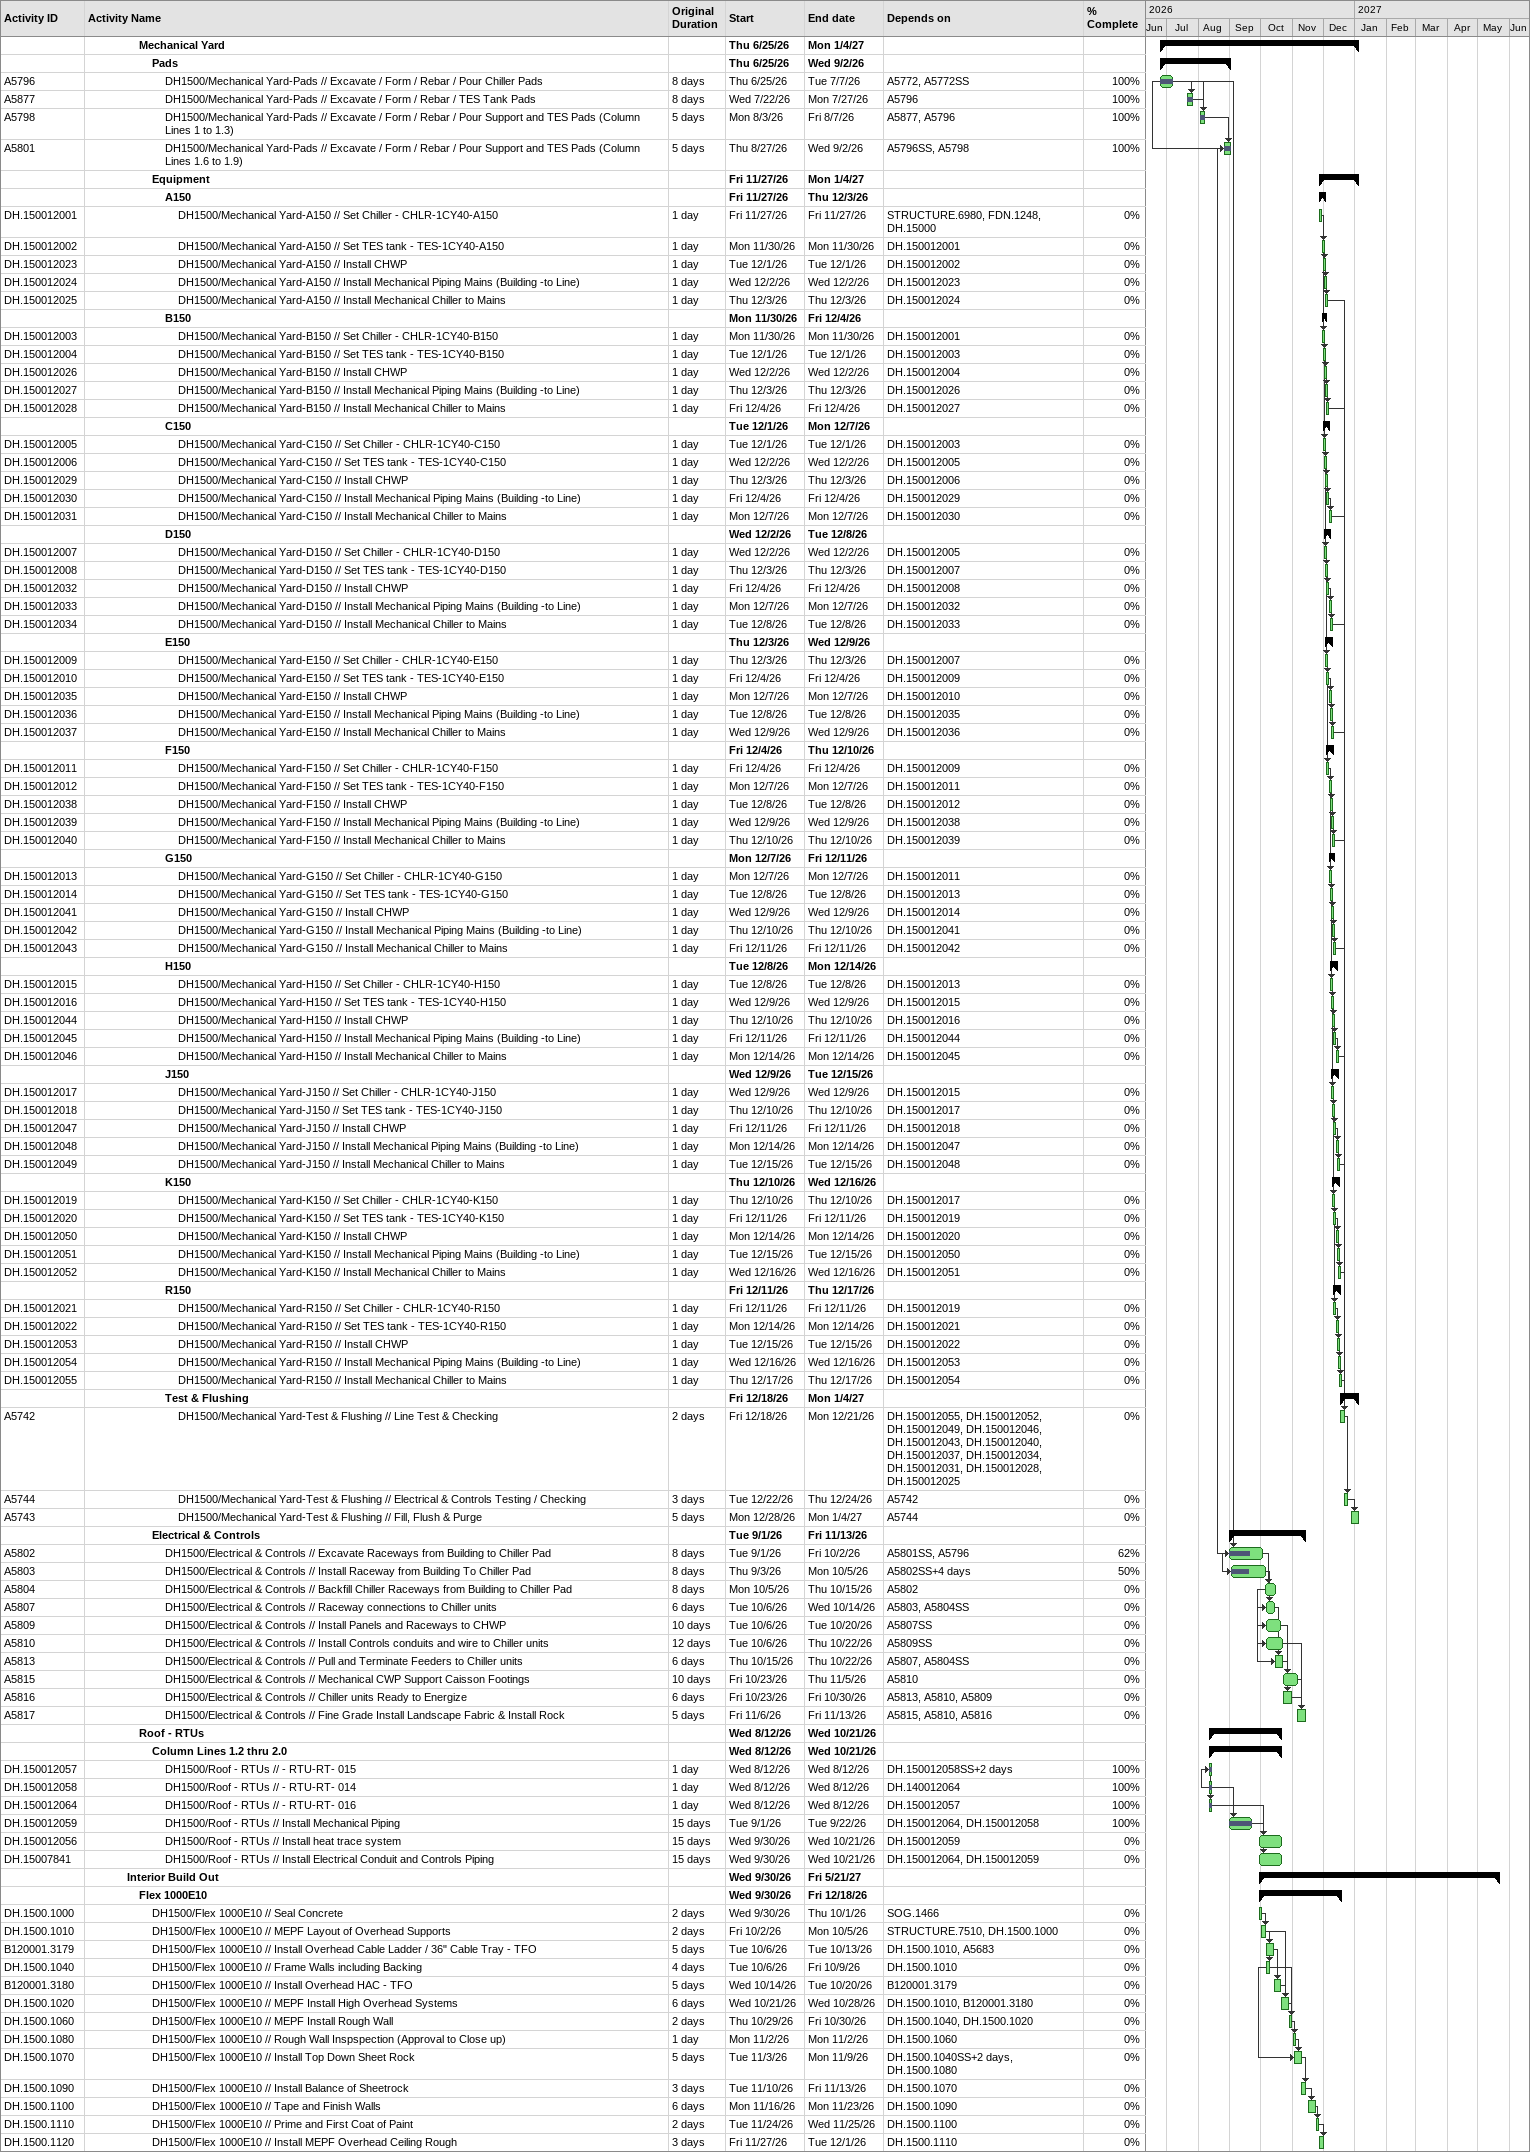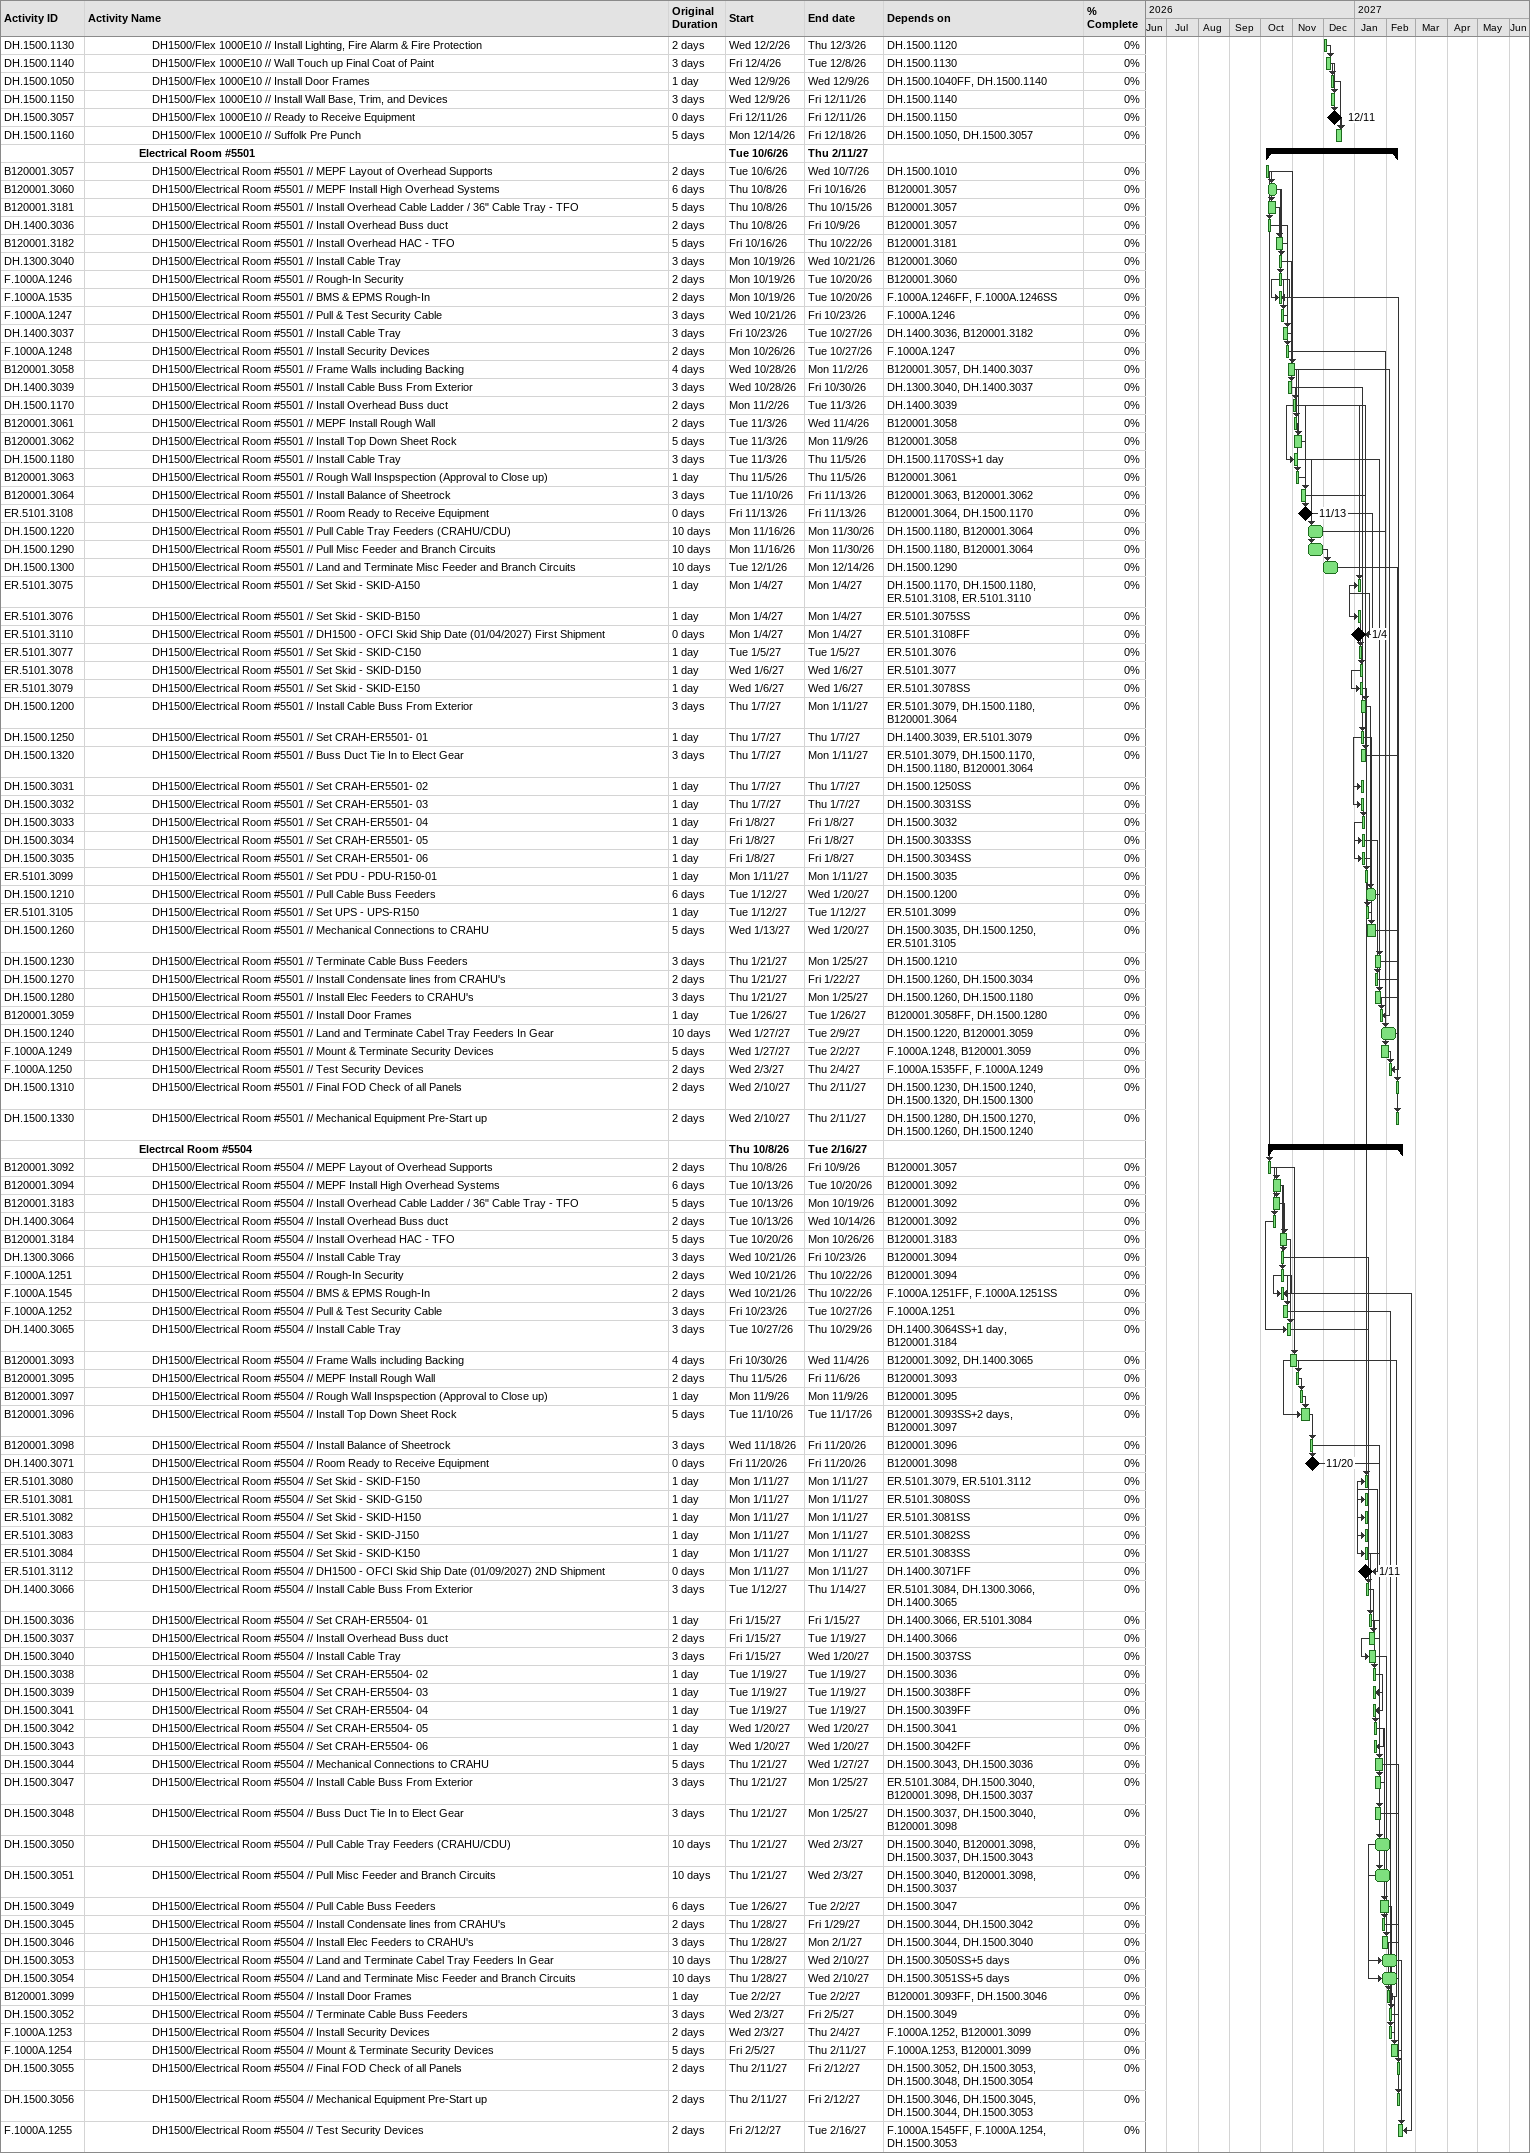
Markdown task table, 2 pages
| ID | Level | Task | Original duration | Start | Finish | Predecessors | % complete |
|---|---|---|---|---|---|---|---|
|  | 5 | **Mechanical Yard** |  | 2026-06-25 | 2027-01-04 |  |  |
|  | 6 | **Pads** |  | 2026-06-25 | 2026-09-02 |  |  |
| A5796 | 7 | DH1500/Mechanical Yard-Pads // Excavate / Form / Rebar / Pour Chiller Pads | 8d | 2026-06-25 | 2026-07-07 | A5772, A5772SS | 100 |
| A5877 | 7 | DH1500/Mechanical Yard-Pads // Excavate / Form / Rebar / TES Tank Pads | 8d | 2026-07-22 | 2026-07-27 | A5796 | 100 |
| A5798 | 7 | DH1500/Mechanical Yard-Pads // Excavate / Form / Rebar / Pour Support and TES Pads (Column Lines 1 to 1.3) | 5d | 2026-08-03 | 2026-08-07 | A5877, A5796 | 100 |
| A5801 | 7 | DH1500/Mechanical Yard-Pads // Excavate / Form / Rebar / Pour Support and TES Pads (Column Lines 1.6 to 1.9) | 5d | 2026-08-27 | 2026-09-02 | A5796SS, A5798 | 100 |
|  | 6 | **Equipment** |  | 2026-11-27 | 2027-01-04 |  |  |
|  | 7 | **A150** |  | 2026-11-27 | 2026-12-03 |  |  |
| DH.150012001 | 8 | DH1500/Mechanical Yard-A150 // Set Chiller - CHLR-1CY40-A150 | 1d | 2026-11-27 | 2026-11-27 | STRUCTURE.6980, FDN.1248, DH.15000 | 0 |
| DH.150012002 | 8 | DH1500/Mechanical Yard-A150 // Set TES tank - TES-1CY40-A150 | 1d | 2026-11-30 | 2026-11-30 | DH.150012001 | 0 |
| DH.150012023 | 8 | DH1500/Mechanical Yard-A150 // Install CHWP | 1d | 2026-12-01 | 2026-12-01 | DH.150012002 | 0 |
| DH.150012024 | 8 | DH1500/Mechanical Yard-A150 // Install Mechanical Piping Mains (Building -to Line) | 1d | 2026-12-02 | 2026-12-02 | DH.150012023 | 0 |
| DH.150012025 | 8 | DH1500/Mechanical Yard-A150 // Install Mechanical Chiller to Mains | 1d | 2026-12-03 | 2026-12-03 | DH.150012024 | 0 |
|  | 7 | **B150** |  | 2026-11-30 | 2026-12-04 |  |  |
| DH.150012003 | 8 | DH1500/Mechanical Yard-B150 // Set Chiller - CHLR-1CY40-B150 | 1d | 2026-11-30 | 2026-11-30 | DH.150012001 | 0 |
| DH.150012004 | 8 | DH1500/Mechanical Yard-B150 // Set TES tank - TES-1CY40-B150 | 1d | 2026-12-01 | 2026-12-01 | DH.150012003 | 0 |
| DH.150012026 | 8 | DH1500/Mechanical Yard-B150 // Install CHWP | 1d | 2026-12-02 | 2026-12-02 | DH.150012004 | 0 |
| DH.150012027 | 8 | DH1500/Mechanical Yard-B150 // Install Mechanical Piping Mains (Building -to Line) | 1d | 2026-12-03 | 2026-12-03 | DH.150012026 | 0 |
| DH.150012028 | 8 | DH1500/Mechanical Yard-B150 // Install Mechanical Chiller to Mains | 1d | 2026-12-04 | 2026-12-04 | DH.150012027 | 0 |
|  | 7 | **C150** |  | 2026-12-01 | 2026-12-07 |  |  |
| DH.150012005 | 8 | DH1500/Mechanical Yard-C150 // Set Chiller - CHLR-1CY40-C150 | 1d | 2026-12-01 | 2026-12-01 | DH.150012003 | 0 |
| DH.150012006 | 8 | DH1500/Mechanical Yard-C150 // Set TES tank - TES-1CY40-C150 | 1d | 2026-12-02 | 2026-12-02 | DH.150012005 | 0 |
| DH.150012029 | 8 | DH1500/Mechanical Yard-C150 // Install CHWP | 1d | 2026-12-03 | 2026-12-03 | DH.150012006 | 0 |
| DH.150012030 | 8 | DH1500/Mechanical Yard-C150 // Install Mechanical Piping Mains (Building -to Line) | 1d | 2026-12-04 | 2026-12-04 | DH.150012029 | 0 |
| DH.150012031 | 8 | DH1500/Mechanical Yard-C150 // Install Mechanical Chiller to Mains | 1d | 2026-12-07 | 2026-12-07 | DH.150012030 | 0 |
|  | 7 | **D150** |  | 2026-12-02 | 2026-12-08 |  |  |
| DH.150012007 | 8 | DH1500/Mechanical Yard-D150 // Set Chiller - CHLR-1CY40-D150 | 1d | 2026-12-02 | 2026-12-02 | DH.150012005 | 0 |
| DH.150012008 | 8 | DH1500/Mechanical Yard-D150 // Set TES tank - TES-1CY40-D150 | 1d | 2026-12-03 | 2026-12-03 | DH.150012007 | 0 |
| DH.150012032 | 8 | DH1500/Mechanical Yard-D150 // Install CHWP | 1d | 2026-12-04 | 2026-12-04 | DH.150012008 | 0 |
| DH.150012033 | 8 | DH1500/Mechanical Yard-D150 // Install Mechanical Piping Mains (Building -to Line) | 1d | 2026-12-07 | 2026-12-07 | DH.150012032 | 0 |
| DH.150012034 | 8 | DH1500/Mechanical Yard-D150 // Install Mechanical Chiller to Mains | 1d | 2026-12-08 | 2026-12-08 | DH.150012033 | 0 |
|  | 7 | **E150** |  | 2026-12-03 | 2026-12-09 |  |  |
| DH.150012009 | 8 | DH1500/Mechanical Yard-E150 // Set Chiller - CHLR-1CY40-E150 | 1d | 2026-12-03 | 2026-12-03 | DH.150012007 | 0 |
| DH.150012010 | 8 | DH1500/Mechanical Yard-E150 // Set TES tank - TES-1CY40-E150 | 1d | 2026-12-04 | 2026-12-04 | DH.150012009 | 0 |
| DH.150012035 | 8 | DH1500/Mechanical Yard-E150 // Install CHWP | 1d | 2026-12-07 | 2026-12-07 | DH.150012010 | 0 |
| DH.150012036 | 8 | DH1500/Mechanical Yard-E150 // Install Mechanical Piping Mains (Building -to Line) | 1d | 2026-12-08 | 2026-12-08 | DH.150012035 | 0 |
| DH.150012037 | 8 | DH1500/Mechanical Yard-E150 // Install Mechanical Chiller to Mains | 1d | 2026-12-09 | 2026-12-09 | DH.150012036 | 0 |
|  | 7 | **F150** |  | 2026-12-04 | 2026-12-10 |  |  |
| DH.150012011 | 8 | DH1500/Mechanical Yard-F150 // Set Chiller - CHLR-1CY40-F150 | 1d | 2026-12-04 | 2026-12-04 | DH.150012009 | 0 |
| DH.150012012 | 8 | DH1500/Mechanical Yard-F150 // Set TES tank - TES-1CY40-F150 | 1d | 2026-12-07 | 2026-12-07 | DH.150012011 | 0 |
| DH.150012038 | 8 | DH1500/Mechanical Yard-F150 // Install CHWP | 1d | 2026-12-08 | 2026-12-08 | DH.150012012 | 0 |
| DH.150012039 | 8 | DH1500/Mechanical Yard-F150 // Install Mechanical Piping Mains (Building -to Line) | 1d | 2026-12-09 | 2026-12-09 | DH.150012038 | 0 |
| DH.150012040 | 8 | DH1500/Mechanical Yard-F150 // Install Mechanical Chiller to Mains | 1d | 2026-12-10 | 2026-12-10 | DH.150012039 | 0 |
|  | 7 | **G150** |  | 2026-12-07 | 2026-12-11 |  |  |
| DH.150012013 | 8 | DH1500/Mechanical Yard-G150 // Set Chiller - CHLR-1CY40-G150 | 1d | 2026-12-07 | 2026-12-07 | DH.150012011 | 0 |
| DH.150012014 | 8 | DH1500/Mechanical Yard-G150 // Set TES tank - TES-1CY40-G150 | 1d | 2026-12-08 | 2026-12-08 | DH.150012013 | 0 |
| DH.150012041 | 8 | DH1500/Mechanical Yard-G150 // Install CHWP | 1d | 2026-12-09 | 2026-12-09 | DH.150012014 | 0 |
| DH.150012042 | 8 | DH1500/Mechanical Yard-G150 // Install Mechanical Piping Mains (Building -to Line) | 1d | 2026-12-10 | 2026-12-10 | DH.150012041 | 0 |
| DH.150012043 | 8 | DH1500/Mechanical Yard-G150 // Install Mechanical Chiller to Mains | 1d | 2026-12-11 | 2026-12-11 | DH.150012042 | 0 |
|  | 7 | **H150** |  | 2026-12-08 | 2026-12-14 |  |  |
| DH.150012015 | 8 | DH1500/Mechanical Yard-H150 // Set Chiller - CHLR-1CY40-H150 | 1d | 2026-12-08 | 2026-12-08 | DH.150012013 | 0 |
| DH.150012016 | 8 | DH1500/Mechanical Yard-H150 // Set TES tank - TES-1CY40-H150 | 1d | 2026-12-09 | 2026-12-09 | DH.150012015 | 0 |
| DH.150012044 | 8 | DH1500/Mechanical Yard-H150 // Install CHWP | 1d | 2026-12-10 | 2026-12-10 | DH.150012016 | 0 |
| DH.150012045 | 8 | DH1500/Mechanical Yard-H150 // Install Mechanical Piping Mains (Building -to Line) | 1d | 2026-12-11 | 2026-12-11 | DH.150012044 | 0 |
| DH.150012046 | 8 | DH1500/Mechanical Yard-H150 // Install Mechanical Chiller to Mains | 1d | 2026-12-14 | 2026-12-14 | DH.150012045 | 0 |
|  | 7 | **J150** |  | 2026-12-09 | 2026-12-15 |  |  |
| DH.150012017 | 8 | DH1500/Mechanical Yard-J150 // Set Chiller - CHLR-1CY40-J150 | 1d | 2026-12-09 | 2026-12-09 | DH.150012015 | 0 |
| DH.150012018 | 8 | DH1500/Mechanical Yard-J150 // Set TES tank - TES-1CY40-J150 | 1d | 2026-12-10 | 2026-12-10 | DH.150012017 | 0 |
| DH.150012047 | 8 | DH1500/Mechanical Yard-J150 // Install CHWP | 1d | 2026-12-11 | 2026-12-11 | DH.150012018 | 0 |
| DH.150012048 | 8 | DH1500/Mechanical Yard-J150 // Install Mechanical Piping Mains (Building -to Line) | 1d | 2026-12-14 | 2026-12-14 | DH.150012047 | 0 |
| DH.150012049 | 8 | DH1500/Mechanical Yard-J150 // Install Mechanical Chiller to Mains | 1d | 2026-12-15 | 2026-12-15 | DH.150012048 | 0 |
|  | 7 | **K150** |  | 2026-12-10 | 2026-12-16 |  |  |
| DH.150012019 | 8 | DH1500/Mechanical Yard-K150 // Set Chiller - CHLR-1CY40-K150 | 1d | 2026-12-10 | 2026-12-10 | DH.150012017 | 0 |
| DH.150012020 | 8 | DH1500/Mechanical Yard-K150 // Set TES tank - TES-1CY40-K150 | 1d | 2026-12-11 | 2026-12-11 | DH.150012019 | 0 |
| DH.150012050 | 8 | DH1500/Mechanical Yard-K150 // Install CHWP | 1d | 2026-12-14 | 2026-12-14 | DH.150012020 | 0 |
| DH.150012051 | 8 | DH1500/Mechanical Yard-K150 // Install Mechanical Piping Mains (Building -to Line) | 1d | 2026-12-15 | 2026-12-15 | DH.150012050 | 0 |
| DH.150012052 | 8 | DH1500/Mechanical Yard-K150 // Install Mechanical Chiller to Mains | 1d | 2026-12-16 | 2026-12-16 | DH.150012051 | 0 |
|  | 7 | **R150** |  | 2026-12-11 | 2026-12-17 |  |  |
| DH.150012021 | 8 | DH1500/Mechanical Yard-R150 // Set Chiller - CHLR-1CY40-R150 | 1d | 2026-12-11 | 2026-12-11 | DH.150012019 | 0 |
| DH.150012022 | 8 | DH1500/Mechanical Yard-R150 // Set TES tank - TES-1CY40-R150 | 1d | 2026-12-14 | 2026-12-14 | DH.150012021 | 0 |
| DH.150012053 | 8 | DH1500/Mechanical Yard-R150 // Install CHWP | 1d | 2026-12-15 | 2026-12-15 | DH.150012022 | 0 |
| DH.150012054 | 8 | DH1500/Mechanical Yard-R150 // Install Mechanical Piping Mains (Building -to Line) | 1d | 2026-12-16 | 2026-12-16 | DH.150012053 | 0 |
| DH.150012055 | 8 | DH1500/Mechanical Yard-R150 // Install Mechanical Chiller to Mains | 1d | 2026-12-17 | 2026-12-17 | DH.150012054 | 0 |
|  | 7 | **Test & Flushing** |  | 2026-12-18 | 2027-01-04 |  |  |
| A5742 | 8 | DH1500/Mechanical Yard-Test & Flushing // Line Test & Checking | 2d | 2026-12-18 | 2026-12-21 | DH.150012055, DH.150012052, DH.150012049, DH.150012046, DH.150012043, DH.150012040, DH.150012037, DH.150012034, DH.150012031, DH.150012028, DH.150012025 | 0 |
| A5744 | 8 | DH1500/Mechanical Yard-Test & Flushing // Electrical & Controls Testing / Checking | 3d | 2026-12-22 | 2026-12-24 | A5742 | 0 |
| A5743 | 8 | DH1500/Mechanical Yard-Test & Flushing // Fill, Flush & Purge | 5d | 2026-12-28 | 2027-01-04 | A5744 | 0 |
|  | 6 | **Electrical & Controls** |  | 2026-09-01 | 2026-11-13 |  |  |
| A5802 | 7 | DH1500/Electrical & Controls // Excavate Raceways from Building to Chiller Pad | 8d | 2026-09-01 | 2026-10-02 | A5801SS, A5796 | 62 |
| A5803 | 7 | DH1500/Electrical & Controls // Install Raceway from Building To Chiller Pad | 8d | 2026-09-03 | 2026-10-05 | A5802SS+4d | 50 |
| A5804 | 7 | DH1500/Electrical & Controls // Backfill Chiller Raceways from Building to Chiller Pad | 8d | 2026-10-05 | 2026-10-15 | A5802 | 0 |
| A5807 | 7 | DH1500/Electrical & Controls // Raceway connections to Chiller units | 6d | 2026-10-06 | 2026-10-14 | A5803, A5804SS | 0 |
| A5809 | 7 | DH1500/Electrical & Controls // Install Panels and Raceways to CHWP | 10d | 2026-10-06 | 2026-10-20 | A5807SS | 0 |
| A5810 | 7 | DH1500/Electrical & Controls // Install Controls conduits and wire to Chiller units | 12d | 2026-10-06 | 2026-10-22 | A5809SS | 0 |
| A5813 | 7 | DH1500/Electrical & Controls // Pull and Terminate Feeders to Chiller units | 6d | 2026-10-15 | 2026-10-22 | A5807, A5804SS | 0 |
| A5815 | 7 | DH1500/Electrical & Controls // Mechanical CWP Support Caisson Footings | 10d | 2026-10-23 | 2026-11-05 | A5810 | 0 |
| A5816 | 7 | DH1500/Electrical & Controls // Chiller units Ready to Energize | 6d | 2026-10-23 | 2026-10-30 | A5813, A5810, A5809 | 0 |
| A5817 | 7 | DH1500/Electrical & Controls // Fine Grade Install Landscape Fabric & Install Rock | 5d | 2026-11-06 | 2026-11-13 | A5815, A5810, A5816 | 0 |
|  | 5 | **Roof - RTUs** |  | 2026-08-12 | 2026-10-21 |  |  |
|  | 6 | **Column Lines 1.2 thru 2.0** |  | 2026-08-12 | 2026-10-21 |  |  |
| DH.150012057 | 7 | DH1500/Roof - RTUs // - RTU-RT- 015 | 1d | 2026-08-12 | 2026-08-12 | DH.150012058SS+2d | 100 |
| DH.150012058 | 7 | DH1500/Roof - RTUs // - RTU-RT- 014 | 1d | 2026-08-12 | 2026-08-12 | DH.140012064 | 100 |
| DH.150012064 | 7 | DH1500/Roof - RTUs // - RTU-RT- 016 | 1d | 2026-08-12 | 2026-08-12 | DH.150012057 | 100 |
| DH.150012059 | 7 | DH1500/Roof - RTUs // Install Mechanical Piping | 15d | 2026-09-01 | 2026-09-22 | DH.150012064, DH.150012058 | 100 |
| DH.150012056 | 7 | DH1500/Roof - RTUs // Install heat trace system | 15d | 2026-09-30 | 2026-10-21 | DH.150012059 | 0 |
| DH.15007841 | 7 | DH1500/Roof - RTUs // Install Electrical Conduit and Controls Piping | 15d | 2026-09-30 | 2026-10-21 | DH.150012064, DH.150012059 | 0 |
|  | 4 | **Interior Build Out** |  | 2026-09-30 | 2027-05-21 |  |  |
|  | 5 | **Flex 1000E10** |  | 2026-09-30 | 2026-12-18 |  |  |
| DH.1500.1000 | 6 | DH1500/Flex 1000E10 // Seal Concrete | 2d | 2026-09-30 | 2026-10-01 | SOG.1466 | 0 |
| DH.1500.1010 | 6 | DH1500/Flex 1000E10 // MEPF Layout of Overhead Supports | 2d | 2026-10-02 | 2026-10-05 | STRUCTURE.7510, DH.1500.1000 | 0 |
| B120001.3179 | 6 | DH1500/Flex 1000E10 // Install Overhead Cable Ladder / 36" Cable Tray - TFO | 5d | 2026-10-06 | 2026-10-13 | DH.1500.1010, A5683 | 0 |
| DH.1500.1040 | 6 | DH1500/Flex 1000E10 // Frame Walls including Backing | 4d | 2026-10-06 | 2026-10-09 | DH.1500.1010 | 0 |
| B120001.3180 | 6 | DH1500/Flex 1000E10 // Install Overhead HAC - TFO | 5d | 2026-10-14 | 2026-10-20 | B120001.3179 | 0 |
| DH.1500.1020 | 6 | DH1500/Flex 1000E10 // MEPF Install High Overhead Systems | 6d | 2026-10-21 | 2026-10-28 | DH.1500.1010, B120001.3180 | 0 |
| DH.1500.1060 | 6 | DH1500/Flex 1000E10 // MEPF Install Rough Wall | 2d | 2026-10-29 | 2026-10-30 | DH.1500.1040, DH.1500.1020 | 0 |
| DH.1500.1080 | 6 | DH1500/Flex 1000E10 // Rough Wall Inspspection (Approval to Close up) | 1d | 2026-11-02 | 2026-11-02 | DH.1500.1060 | 0 |
| DH.1500.1070 | 6 | DH1500/Flex 1000E10 // Install Top Down Sheet Rock | 5d | 2026-11-03 | 2026-11-09 | DH.1500.1040SS+2d, DH.1500.1080 | 0 |
| DH.1500.1090 | 6 | DH1500/Flex 1000E10 // Install Balance of Sheetrock | 3d | 2026-11-10 | 2026-11-13 | DH.1500.1070 | 0 |
| DH.1500.1100 | 6 | DH1500/Flex 1000E10 // Tape and Finish Walls | 6d | 2026-11-16 | 2026-11-23 | DH.1500.1090 | 0 |
| DH.1500.1110 | 6 | DH1500/Flex 1000E10 // Prime and First Coat of Paint | 2d | 2026-11-24 | 2026-11-25 | DH.1500.1100 | 0 |
| DH.1500.1120 | 6 | DH1500/Flex 1000E10 // Install MEPF Overhead Ceiling Rough | 3d | 2026-11-27 | 2026-12-01 | DH.1500.1110 | 0 |
| DH.1500.1130 | 6 | DH1500/Flex 1000E10 // Install Lighting, Fire Alarm & Fire Protection | 2d | 2026-12-02 | 2026-12-03 | DH.1500.1120 | 0 |
| DH.1500.1140 | 6 | DH1500/Flex 1000E10 // Wall Touch up Final Coat of Paint | 3d | 2026-12-04 | 2026-12-08 | DH.1500.1130 | 0 |
| DH.1500.1050 | 6 | DH1500/Flex 1000E10 // Install Door Frames | 1d | 2026-12-09 | 2026-12-09 | DH.1500.1040FF, DH.1500.1140 | 0 |
| DH.1500.1150 | 6 | DH1500/Flex 1000E10 // Install Wall Base, Trim, and Devices | 3d | 2026-12-09 | 2026-12-11 | DH.1500.1140 | 0 |
| DH.1500.3057 | 6 | DH1500/Flex 1000E10 // Ready to Receive Equipment | 0d | 2026-12-11 | 2026-12-11 | DH.1500.1150 | 0 |
| DH.1500.1160 | 6 | DH1500/Flex 1000E10 // Suffolk Pre Punch | 5d | 2026-12-14 | 2026-12-18 | DH.1500.1050, DH.1500.3057 | 0 |
|  | 5 | **Electrical Room #5501** |  | 2026-10-06 | 2027-02-11 |  |  |
| B120001.3057 | 6 | DH1500/Electrical Room #5501 // MEPF Layout of Overhead Supports | 2d | 2026-10-06 | 2026-10-07 | DH.1500.1010 | 0 |
| B120001.3060 | 6 | DH1500/Electrical Room #5501 // MEPF Install High Overhead Systems | 6d | 2026-10-08 | 2026-10-16 | B120001.3057 | 0 |
| B120001.3181 | 6 | DH1500/Electrical Room #5501 // Install Overhead Cable Ladder / 36" Cable Tray - TFO | 5d | 2026-10-08 | 2026-10-15 | B120001.3057 | 0 |
| DH.1400.3036 | 6 | DH1500/Electrical Room #5501 // Install Overhead Buss duct | 2d | 2026-10-08 | 2026-10-09 | B120001.3057 | 0 |
| B120001.3182 | 6 | DH1500/Electrical Room #5501 // Install Overhead HAC - TFO | 5d | 2026-10-16 | 2026-10-22 | B120001.3181 | 0 |
| DH.1300.3040 | 6 | DH1500/Electrical Room #5501 // Install Cable Tray | 3d | 2026-10-19 | 2026-10-21 | B120001.3060 | 0 |
| F.1000A.1246 | 6 | DH1500/Electrical Room #5501 // Rough-In Security | 2d | 2026-10-19 | 2026-10-20 | B120001.3060 | 0 |
| F.1000A.1535 | 6 | DH1500/Electrical Room #5501 // BMS & EPMS Rough-In | 2d | 2026-10-19 | 2026-10-20 | F.1000A.1246FF, F.1000A.1246SS | 0 |
| F.1000A.1247 | 6 | DH1500/Electrical Room #5501 // Pull & Test Security Cable | 3d | 2026-10-21 | 2026-10-23 | F.1000A.1246 | 0 |
| DH.1400.3037 | 6 | DH1500/Electrical Room #5501 // Install Cable Tray | 3d | 2026-10-23 | 2026-10-27 | DH.1400.3036, B120001.3182 | 0 |
| F.1000A.1248 | 6 | DH1500/Electrical Room #5501 // Install Security Devices | 2d | 2026-10-26 | 2026-10-27 | F.1000A.1247 | 0 |
| B120001.3058 | 6 | DH1500/Electrical Room #5501 // Frame Walls including Backing | 4d | 2026-10-28 | 2026-11-02 | B120001.3057, DH.1400.3037 | 0 |
| DH.1400.3039 | 6 | DH1500/Electrical Room #5501 // Install Cable Buss From Exterior | 3d | 2026-10-28 | 2026-10-30 | DH.1300.3040, DH.1400.3037 | 0 |
| DH.1500.1170 | 6 | DH1500/Electrical Room #5501 // Install Overhead Buss duct | 2d | 2026-11-02 | 2026-11-03 | DH.1400.3039 | 0 |
| B120001.3061 | 6 | DH1500/Electrical Room #5501 // MEPF Install Rough Wall | 2d | 2026-11-03 | 2026-11-04 | B120001.3058 | 0 |
| B120001.3062 | 6 | DH1500/Electrical Room #5501 // Install Top Down Sheet Rock | 5d | 2026-11-03 | 2026-11-09 | B120001.3058 | 0 |
| DH.1500.1180 | 6 | DH1500/Electrical Room #5501 // Install Cable Tray | 3d | 2026-11-03 | 2026-11-05 | DH.1500.1170SS+1d | 0 |
| B120001.3063 | 6 | DH1500/Electrical Room #5501 // Rough Wall Inspspection (Approval to Close up) | 1d | 2026-11-05 | 2026-11-05 | B120001.3061 | 0 |
| B120001.3064 | 6 | DH1500/Electrical Room #5501 // Install Balance of Sheetrock | 3d | 2026-11-10 | 2026-11-13 | B120001.3063, B120001.3062 | 0 |
| ER.5101.3108 | 6 | DH1500/Electrical Room #5501 // Room Ready to Receive Equipment | 0d | 2026-11-13 | 2026-11-13 | B120001.3064, DH.1500.1170 | 0 |
| DH.1500.1220 | 6 | DH1500/Electrical Room #5501 // Pull Cable Tray Feeders (CRAHU/CDU) | 10d | 2026-11-16 | 2026-11-30 | DH.1500.1180, B120001.3064 | 0 |
| DH.1500.1290 | 6 | DH1500/Electrical Room #5501 // Pull Misc Feeder and Branch Circuits | 10d | 2026-11-16 | 2026-11-30 | DH.1500.1180, B120001.3064 | 0 |
| DH.1500.1300 | 6 | DH1500/Electrical Room #5501 // Land and Terminate Misc Feeder and Branch Circuits | 10d | 2026-12-01 | 2026-12-14 | DH.1500.1290 | 0 |
| ER.5101.3075 | 6 | DH1500/Electrical Room #5501 // Set Skid - SKID-A150 | 1d | 2027-01-04 | 2027-01-04 | DH.1500.1170, DH.1500.1180, ER.5101.3108, ER.5101.3110 | 0 |
| ER.5101.3076 | 6 | DH1500/Electrical Room #5501 // Set Skid - SKID-B150 | 1d | 2027-01-04 | 2027-01-04 | ER.5101.3075SS | 0 |
| ER.5101.3110 | 6 | DH1500/Electrical Room #5501 // DH1500 - OFCI Skid Ship Date (01/04/2027) First Shipment | 0d | 2027-01-04 | 2027-01-04 | ER.5101.3108FF | 0 |
| ER.5101.3077 | 6 | DH1500/Electrical Room #5501 // Set Skid - SKID-C150 | 1d | 2027-01-05 | 2027-01-05 | ER.5101.3076 | 0 |
| ER.5101.3078 | 6 | DH1500/Electrical Room #5501 // Set Skid - SKID-D150 | 1d | 2027-01-06 | 2027-01-06 | ER.5101.3077 | 0 |
| ER.5101.3079 | 6 | DH1500/Electrical Room #5501 // Set Skid - SKID-E150 | 1d | 2027-01-06 | 2027-01-06 | ER.5101.3078SS | 0 |
| DH.1500.1200 | 6 | DH1500/Electrical Room #5501 // Install Cable Buss From Exterior | 3d | 2027-01-07 | 2027-01-11 | ER.5101.3079, DH.1500.1180, B120001.3064 | 0 |
| DH.1500.1250 | 6 | DH1500/Electrical Room #5501 // Set CRAH-ER5501- 01 | 1d | 2027-01-07 | 2027-01-07 | DH.1400.3039, ER.5101.3079 | 0 |
| DH.1500.1320 | 6 | DH1500/Electrical Room #5501 // Buss Duct Tie In to Elect Gear | 3d | 2027-01-07 | 2027-01-11 | ER.5101.3079, DH.1500.1170, DH.1500.1180, B120001.3064 | 0 |
| DH.1500.3031 | 6 | DH1500/Electrical Room #5501 // Set CRAH-ER5501- 02 | 1d | 2027-01-07 | 2027-01-07 | DH.1500.1250SS | 0 |
| DH.1500.3032 | 6 | DH1500/Electrical Room #5501 // Set CRAH-ER5501- 03 | 1d | 2027-01-07 | 2027-01-07 | DH.1500.3031SS | 0 |
| DH.1500.3033 | 6 | DH1500/Electrical Room #5501 // Set CRAH-ER5501- 04 | 1d | 2027-01-08 | 2027-01-08 | DH.1500.3032 | 0 |
| DH.1500.3034 | 6 | DH1500/Electrical Room #5501 // Set CRAH-ER5501- 05 | 1d | 2027-01-08 | 2027-01-08 | DH.1500.3033SS | 0 |
| DH.1500.3035 | 6 | DH1500/Electrical Room #5501 // Set CRAH-ER5501- 06 | 1d | 2027-01-08 | 2027-01-08 | DH.1500.3034SS | 0 |
| ER.5101.3099 | 6 | DH1500/Electrical Room #5501 // Set PDU - PDU-R150-01 | 1d | 2027-01-11 | 2027-01-11 | DH.1500.3035 | 0 |
| DH.1500.1210 | 6 | DH1500/Electrical Room #5501 // Pull Cable Buss Feeders | 6d | 2027-01-12 | 2027-01-20 | DH.1500.1200 | 0 |
| ER.5101.3105 | 6 | DH1500/Electrical Room #5501 // Set UPS - UPS-R150 | 1d | 2027-01-12 | 2027-01-12 | ER.5101.3099 | 0 |
| DH.1500.1260 | 6 | DH1500/Electrical Room #5501 // Mechanical Connections to CRAHU | 5d | 2027-01-13 | 2027-01-20 | DH.1500.3035, DH.1500.1250, ER.5101.3105 | 0 |
| DH.1500.1230 | 6 | DH1500/Electrical Room #5501 // Terminate Cable Buss Feeders | 3d | 2027-01-21 | 2027-01-25 | DH.1500.1210 | 0 |
| DH.1500.1270 | 6 | DH1500/Electrical Room #5501 // Install Condensate lines from CRAHU's | 2d | 2027-01-21 | 2027-01-22 | DH.1500.1260, DH.1500.3034 | 0 |
| DH.1500.1280 | 6 | DH1500/Electrical Room #5501 // Install Elec Feeders to CRAHU's | 3d | 2027-01-21 | 2027-01-25 | DH.1500.1260, DH.1500.1180 | 0 |
| B120001.3059 | 6 | DH1500/Electrical Room #5501 // Install Door Frames | 1d | 2027-01-26 | 2027-01-26 | B120001.3058FF, DH.1500.1280 | 0 |
| DH.1500.1240 | 6 | DH1500/Electrical Room #5501 // Land and Terminate Cabel Tray Feeders In Gear | 10d | 2027-01-27 | 2027-02-09 | DH.1500.1220, B120001.3059 | 0 |
| F.1000A.1249 | 6 | DH1500/Electrical Room #5501 // Mount & Terminate Security Devices | 5d | 2027-01-27 | 2027-02-02 | F.1000A.1248, B120001.3059 | 0 |
| F.1000A.1250 | 6 | DH1500/Electrical Room #5501 // Test Security Devices | 2d | 2027-02-03 | 2027-02-04 | F.1000A.1535FF, F.1000A.1249 | 0 |
| DH.1500.1310 | 6 | DH1500/Electrical Room #5501 // Final FOD Check of all Panels | 2d | 2027-02-10 | 2027-02-11 | DH.1500.1230, DH.1500.1240, DH.1500.1320, DH.1500.1300 | 0 |
| DH.1500.1330 | 6 | DH1500/Electrical Room #5501 // Mechanical Equipment Pre-Start up | 2d | 2027-02-10 | 2027-02-11 | DH.1500.1280, DH.1500.1270, DH.1500.1260, DH.1500.1240 | 0 |
|  | 5 | **Electrcal Room #5504** |  | 2026-10-08 | 2027-02-16 |  |  |
| B120001.3092 | 6 | DH1500/Electrical Room #5504 // MEPF Layout of Overhead Supports | 2d | 2026-10-08 | 2026-10-09 | B120001.3057 | 0 |
| B120001.3094 | 6 | DH1500/Electrical Room #5504 // MEPF Install High Overhead Systems | 6d | 2026-10-13 | 2026-10-20 | B120001.3092 | 0 |
| B120001.3183 | 6 | DH1500/Electrical Room #5504 // Install Overhead Cable Ladder / 36" Cable Tray - TFO | 5d | 2026-10-13 | 2026-10-19 | B120001.3092 | 0 |
| DH.1400.3064 | 6 | DH1500/Electrical Room #5504 // Install Overhead Buss duct | 2d | 2026-10-13 | 2026-10-14 | B120001.3092 | 0 |
| B120001.3184 | 6 | DH1500/Electrical Room #5504 // Install Overhead HAC - TFO | 5d | 2026-10-20 | 2026-10-26 | B120001.3183 | 0 |
| DH.1300.3066 | 6 | DH1500/Electrical Room #5504 // Install Cable Tray | 3d | 2026-10-21 | 2026-10-23 | B120001.3094 | 0 |
| F.1000A.1251 | 6 | DH1500/Electrical Room #5504 // Rough-In Security | 2d | 2026-10-21 | 2026-10-22 | B120001.3094 | 0 |
| F.1000A.1545 | 6 | DH1500/Electrical Room #5504 // BMS & EPMS Rough-In | 2d | 2026-10-21 | 2026-10-22 | F.1000A.1251FF, F.1000A.1251SS | 0 |
| F.1000A.1252 | 6 | DH1500/Electrical Room #5504 // Pull & Test Security Cable | 3d | 2026-10-23 | 2026-10-27 | F.1000A.1251 | 0 |
| DH.1400.3065 | 6 | DH1500/Electrical Room #5504 // Install Cable Tray | 3d | 2026-10-27 | 2026-10-29 | DH.1400.3064SS+1d, B120001.3184 | 0 |
| B120001.3093 | 6 | DH1500/Electrical Room #5504 // Frame Walls including Backing | 4d | 2026-10-30 | 2026-11-04 | B120001.3092, DH.1400.3065 | 0 |
| B120001.3095 | 6 | DH1500/Electrical Room #5504 // MEPF Install Rough Wall | 2d | 2026-11-05 | 2026-11-06 | B120001.3093 | 0 |
| B120001.3097 | 6 | DH1500/Electrical Room #5504 // Rough Wall Inspspection (Approval to Close up) | 1d | 2026-11-09 | 2026-11-09 | B120001.3095 | 0 |
| B120001.3096 | 6 | DH1500/Electrical Room #5504 // Install Top Down Sheet Rock | 5d | 2026-11-10 | 2026-11-17 | B120001.3093SS+2d, B120001.3097 | 0 |
| B120001.3098 | 6 | DH1500/Electrical Room #5504 // Install Balance of Sheetrock | 3d | 2026-11-18 | 2026-11-20 | B120001.3096 | 0 |
| DH.1400.3071 | 6 | DH1500/Electrical Room #5504 // Room Ready to Receive Equipment | 0d | 2026-11-20 | 2026-11-20 | B120001.3098 | 0 |
| ER.5101.3080 | 6 | DH1500/Electrical Room #5504 // Set Skid - SKID-F150 | 1d | 2027-01-11 | 2027-01-11 | ER.5101.3079, ER.5101.3112 | 0 |
| ER.5101.3081 | 6 | DH1500/Electrical Room #5504 // Set Skid - SKID-G150 | 1d | 2027-01-11 | 2027-01-11 | ER.5101.3080SS | 0 |
| ER.5101.3082 | 6 | DH1500/Electrical Room #5504 // Set Skid - SKID-H150 | 1d | 2027-01-11 | 2027-01-11 | ER.5101.3081SS | 0 |
| ER.5101.3083 | 6 | DH1500/Electrical Room #5504 // Set Skid - SKID-J150 | 1d | 2027-01-11 | 2027-01-11 | ER.5101.3082SS | 0 |
| ER.5101.3084 | 6 | DH1500/Electrical Room #5504 // Set Skid - SKID-K150 | 1d | 2027-01-11 | 2027-01-11 | ER.5101.3083SS | 0 |
| ER.5101.3112 | 6 | DH1500/Electrical Room #5504 // DH1500 - OFCI Skid Ship Date (01/09/2027) 2ND Shipment | 0d | 2027-01-11 | 2027-01-11 | DH.1400.3071FF | 0 |
| DH.1400.3066 | 6 | DH1500/Electrical Room #5504 // Install Cable Buss From Exterior | 3d | 2027-01-12 | 2027-01-14 | ER.5101.3084, DH.1300.3066, DH.1400.3065 | 0 |
| DH.1500.3036 | 6 | DH1500/Electrical Room #5504 // Set CRAH-ER5504- 01 | 1d | 2027-01-15 | 2027-01-15 | DH.1400.3066, ER.5101.3084 | 0 |
| DH.1500.3037 | 6 | DH1500/Electrical Room #5504 // Install Overhead Buss duct | 2d | 2027-01-15 | 2027-01-19 | DH.1400.3066 | 0 |
| DH.1500.3040 | 6 | DH1500/Electrical Room #5504 // Install Cable Tray | 3d | 2027-01-15 | 2027-01-20 | DH.1500.3037SS | 0 |
| DH.1500.3038 | 6 | DH1500/Electrical Room #5504 // Set CRAH-ER5504- 02 | 1d | 2027-01-19 | 2027-01-19 | DH.1500.3036 | 0 |
| DH.1500.3039 | 6 | DH1500/Electrical Room #5504 // Set CRAH-ER5504- 03 | 1d | 2027-01-19 | 2027-01-19 | DH.1500.3038FF | 0 |
| DH.1500.3041 | 6 | DH1500/Electrical Room #5504 // Set CRAH-ER5504- 04 | 1d | 2027-01-19 | 2027-01-19 | DH.1500.3039FF | 0 |
| DH.1500.3042 | 6 | DH1500/Electrical Room #5504 // Set CRAH-ER5504- 05 | 1d | 2027-01-20 | 2027-01-20 | DH.1500.3041 | 0 |
| DH.1500.3043 | 6 | DH1500/Electrical Room #5504 // Set CRAH-ER5504- 06 | 1d | 2027-01-20 | 2027-01-20 | DH.1500.3042FF | 0 |
| DH.1500.3044 | 6 | DH1500/Electrical Room #5504 // Mechanical Connections to CRAHU | 5d | 2027-01-21 | 2027-01-27 | DH.1500.3043, DH.1500.3036 | 0 |
| DH.1500.3047 | 6 | DH1500/Electrical Room #5504 // Install Cable Buss From Exterior | 3d | 2027-01-21 | 2027-01-25 | ER.5101.3084, DH.1500.3040, B120001.3098, DH.1500.3037 | 0 |
| DH.1500.3048 | 6 | DH1500/Electrical Room #5504 // Buss Duct Tie In to Elect Gear | 3d | 2027-01-21 | 2027-01-25 | DH.1500.3037, DH.1500.3040, B120001.3098 | 0 |
| DH.1500.3050 | 6 | DH1500/Electrical Room #5504 // Pull Cable Tray Feeders (CRAHU/CDU) | 10d | 2027-01-21 | 2027-02-03 | DH.1500.3040, B120001.3098, DH.1500.3037, DH.1500.3043 | 0 |
| DH.1500.3051 | 6 | DH1500/Electrical Room #5504 // Pull Misc Feeder and Branch Circuits | 10d | 2027-01-21 | 2027-02-03 | DH.1500.3040, B120001.3098, DH.1500.3037 | 0 |
| DH.1500.3049 | 6 | DH1500/Electrical Room #5504 // Pull Cable Buss Feeders | 6d | 2027-01-26 | 2027-02-02 | DH.1500.3047 | 0 |
| DH.1500.3045 | 6 | DH1500/Electrical Room #5504 // Install Condensate lines from CRAHU's | 2d | 2027-01-28 | 2027-01-29 | DH.1500.3044, DH.1500.3042 | 0 |
| DH.1500.3046 | 6 | DH1500/Electrical Room #5504 // Install Elec Feeders to CRAHU's | 3d | 2027-01-28 | 2027-02-01 | DH.1500.3044, DH.1500.3040 | 0 |
| DH.1500.3053 | 6 | DH1500/Electrical Room #5504 // Land and Terminate Cabel Tray Feeders In Gear | 10d | 2027-01-28 | 2027-02-10 | DH.1500.3050SS+5d | 0 |
| DH.1500.3054 | 6 | DH1500/Electrical Room #5504 // Land and Terminate Misc Feeder and Branch Circuits | 10d | 2027-01-28 | 2027-02-10 | DH.1500.3051SS+5d | 0 |
| B120001.3099 | 6 | DH1500/Electrical Room #5504 // Install Door Frames | 1d | 2027-02-02 | 2027-02-02 | B120001.3093FF, DH.1500.3046 | 0 |
| DH.1500.3052 | 6 | DH1500/Electrical Room #5504 // Terminate Cable Buss Feeders | 3d | 2027-02-03 | 2027-02-05 | DH.1500.3049 | 0 |
| F.1000A.1253 | 6 | DH1500/Electrical Room #5504 // Install Security Devices | 2d | 2027-02-03 | 2027-02-04 | F.1000A.1252, B120001.3099 | 0 |
| F.1000A.1254 | 6 | DH1500/Electrical Room #5504 // Mount & Terminate Security Devices | 5d | 2027-02-05 | 2027-02-11 | F.1000A.1253, B120001.3099 | 0 |
| DH.1500.3055 | 6 | DH1500/Electrical Room #5504 // Final FOD Check of all Panels | 2d | 2027-02-11 | 2027-02-12 | DH.1500.3052, DH.1500.3053, DH.1500.3048, DH.1500.3054 | 0 |
| DH.1500.3056 | 6 | DH1500/Electrical Room #5504 // Mechanical Equipment Pre-Start up | 2d | 2027-02-11 | 2027-02-12 | DH.1500.3046, DH.1500.3045, DH.1500.3044, DH.1500.3053 | 0 |
| F.1000A.1255 | 6 | DH1500/Electrical Room #5504 // Test Security Devices | 2d | 2027-02-12 | 2027-02-16 | F.1000A.1545FF, F.1000A.1254, DH.1500.3053 | 0 |
